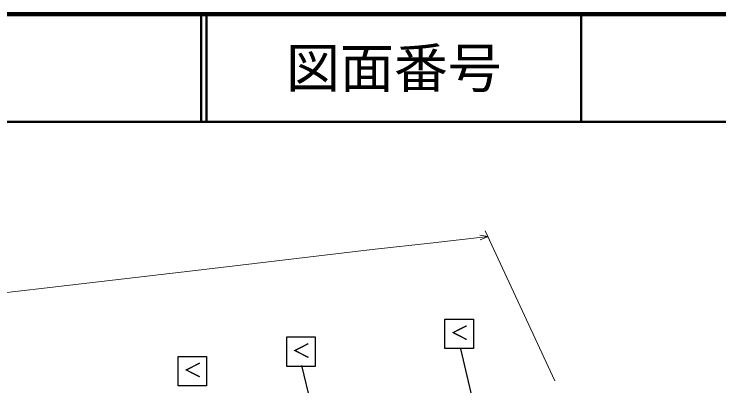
# Model space of a CAD drawing. Units: millimetres, scale not verified. Extents: x 40000 to 680000, y 20000 to 380000.
# Drawn here: x 491395 to 556766, y 345466 to 380000 of the extents above; entities that cross this region are included whole.
import ezdxf
from ezdxf.enums import TextEntityAlignment as Align

# ---------------------------------------------------------------- set-up
doc = ezdxf.new("R2010")
doc.units = ezdxf.units.MM
doc.header["$LTSCALE"] = 1000
for name, color, linetype, lineweight in [('M-BGD-EXST', 7, 'Continuous', 25), ('M-STR-HTXT', 7, 'Continuous', 13), ('M-TTL', 2, 'Continuous', 140), ('M-TTL-LINE', 7, 'Continuous', 50)]:
    doc.layers.add(name, color=color, linetype=linetype, lineweight=lineweight)
doc.layers.add('M-TTL-TXT', color=7, linetype='Continuous')
doc.styles.add('ＭＳ ゴシック', font='')
doc.styles.get('ＭＳ ゴシック').set_extended_font_data('MS Gothic')

msp = doc.modelspace()

# ---------------------------------------------------------------- linework, layer by layer
at = {"layer": 'M-BGD-EXST'}
for p, q in [((531356, 348943), (531356, 351679)), ((531356, 351679), (533990, 351679)), ((533990, 351679), (533990, 348943)), ((516676, 347281), (516676, 350016)), ((516676, 350016), (519310, 350016)), ((519310, 350016), (519310, 347281)), ((533990, 348943), (531356, 348943)), ((532808, 348899), (540675, 315168)), ((506604, 345475), (506604, 348211)), ((506604, 348211), (509238, 348211)), ((509238, 348211), (509238, 345475)), ((519310, 347281), (516676, 347281)), ((527387, 308808), (518081, 347363)), ((509238, 345475), (506604, 345475))]:
    msp.add_line(p, q, dxfattribs=at)
at = {"layer": 'M-STR-HTXT'}
for p, q in [((541536, 345933), (535101, 359879)), ((530263, 358767), (535353, 359332)), ((524591, 358143), (530263, 358767)), ((509275, 356307), (524591, 358143)), ((494191, 354549), (509275, 356307)), ((479418, 352845), (494191, 354549))]:
    msp.add_line(p, q, dxfattribs=at)
msp.add_lwpolyline([(534584, 359464), (535353, 359332), (534631, 359037)], dxfattribs=at)
at = {"layer": 'M-TTL'}
msp.add_line((680000, 380000), (40000, 380000), dxfattribs=at)
at = {"layer": 'M-TTL-LINE'}
for p, q in [((508747, 380000), (508747, 370000)), ((509247, 380000), (509247, 370000)), ((543997, 380000), (543997, 370000)), ((40000, 370000), (680000, 370000))]:
    msp.add_line(p, q, dxfattribs=at)

# ---------------------------------------------------------------- texts
at = {"layer": 'M-BGD-EXST', "style": 'ＭＳ ゴシック'}
for p in [(531806, 349345), (517126, 347682), (507054, 345877)]:
    msp.add_text('＜', height=1320, dxfattribs=at).set_placement(p, align=Align.BOTTOM_LEFT)
at = {"layer": 'M-TTL-TXT', "style": 'ＭＳ ゴシック'}
msp.add_text('図面番号', height=3666, dxfattribs=at).set_placement((526622, 375000), align=Align.MIDDLE_CENTER)

doc.saveas('drawing.dxf')
